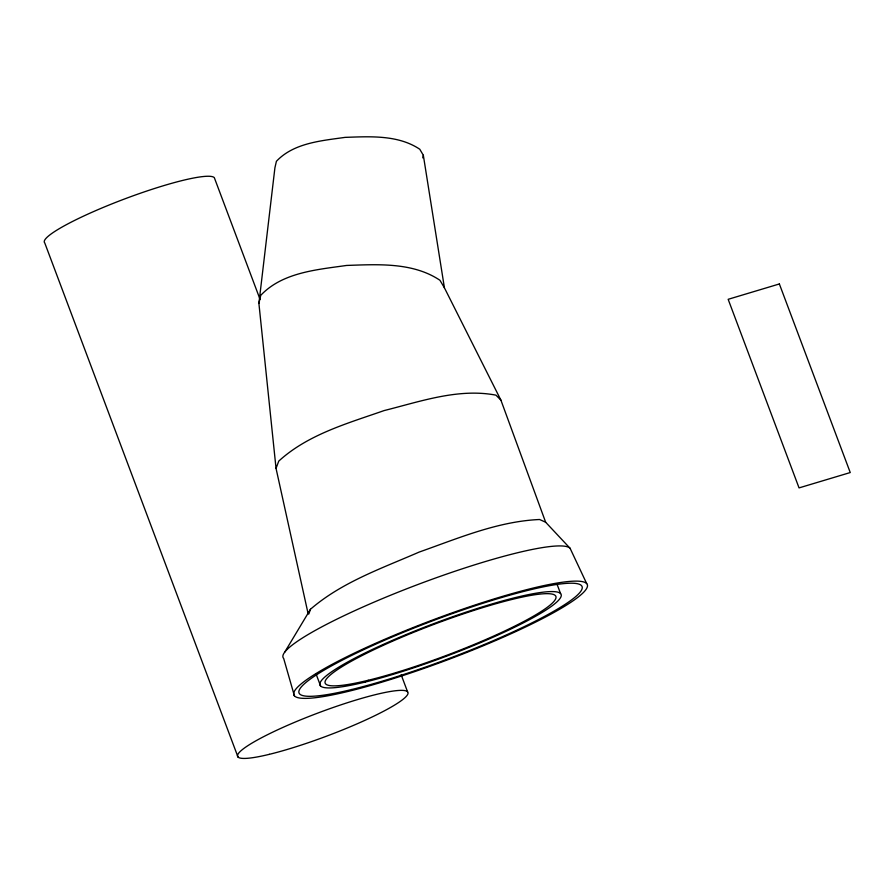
<?xml version="1.0" encoding="UTF-8"?>
<svg xmlns="http://www.w3.org/2000/svg" width="895" height="895" viewBox="0 0 895 895"><rect width="100%" height="100%" fill="white"/><g stroke="black" fill="none" stroke-linecap="round" stroke-linejoin="round"><path stroke-width="1.34" d="M308.137 613.802L276.04 468.398L258.901 303.416L274.922 167.745L276.41 161.29C293.773 142.876 321.406 140.761 345.09 137.371C370.06 136.521 398.051 134.709 419.766 149.23L423.335 155.271L444.423 287.821L500.898 400.121L545.648 522.221L570.115 548.344L586.684 583.574M258.901 303.416L260.747 295.339C282.451 272.315 317.009 269.686 346.611 265.446C377.824 264.383 412.819 262.123 439.948 280.269L444.423 287.821M422.742 157.856L423.335 155.271M308.842 613.981L310.453 609.271C341.689 582.22 381.818 568.347 419.207 552.058C458.262 538.298 497.709 521.349 539.584 519.503L545.648 522.221M276.04 468.398L278.759 461.104C307.958 434.399 347.618 423.369 384.179 410.559C420.37 401.519 458.341 387.994 495.964 395.154L500.898 400.121M284.61 652.321L310.453 609.271M557.137 584.491L560.561 593.575M260.042 299.322L214.319 177.669A90.988 12.351 -20.6 0 0 120.288 200.592A90.988 12.351 -20.6 0 0 44.75 242.925L237.992 757.025M401.161 674.763L407.549 691.768M316.17 674.248L320.555 685.939M294.433 695.941L283.681 658.463A153.672 20.854 -20.6 0 1 411.622 586.896A153.672 20.854 -20.6 0 1 570.115 548.344M779.366 283.961L728.161 299.31L799.045 487.898L850.25 472.549L779.366 283.961M348.244 691.387A156.782 21.279 -20.6 0 0 585.733 589.85A156.782 21.279 -20.6 0 0 387.692 638.034A156.782 21.279 -20.6 0 0 348.244 691.387M364.947 682.113A128.791 17.475 -20.6 0 0 559.856 598.699A128.791 17.475 -20.6 0 0 396.865 638.448A128.791 17.475 -20.6 0 0 364.947 682.113M368.237 680.278A123.186 16.714 -20.6 0 0 554.665 600.489A123.186 16.714 -20.6 0 0 398.767 638.504A123.186 16.714 -20.6 0 0 368.237 680.278M351.802 689.486A151.188 20.518 -20.6 0 0 580.598 591.561A151.188 20.518 -20.6 0 0 389.269 638.224A151.188 20.518 -20.6 0 0 351.802 689.486M269.35 754.328A90.988 12.351 -20.6 0 0 407.057 695.393A90.988 12.351 -20.6 0 0 291.904 723.473A90.988 12.351 -20.6 0 0 269.35 754.328"/></g></svg>
